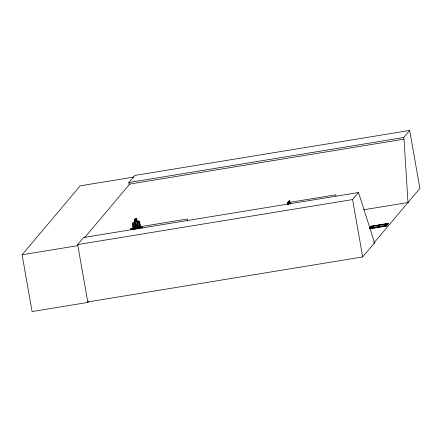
<?xml version="1.0" encoding="UTF-8"?>
<svg xmlns="http://www.w3.org/2000/svg" width="442" height="442" viewBox="0 0 442 442"><rect width="100%" height="100%" fill="white"/><g stroke="black" fill="none" stroke-linecap="round" stroke-linejoin="round"><path stroke-width="0.66" d="M135.561 220.05L135.738 220M136.456 225.138L136.501 224.812L136.423 225.138M135.523 220.05L135.561 219.74L135.711 220.017M135.865 227.171L136.169 226.033C132.594 223.21 134.816 221.343 136.501 225.293C136.655 220.956 139.517 221.365 137.108 225.818M133.517 227.923L132.694 223.558L133.241 222.376L134.838 221.989L134.291 219.193L136.617 218.624L137.053 221.42L138.578 221.05L139.55 221.84L140.434 226.84M133.346 222.459L132.827 223.569L133.545 227.63M369.899 227.774L371.076 226.238L388.131 223.425L388.214 223.901L386.645 225.95L369.589 228.757L371.158 226.707L388.214 223.901M387.325 224.519L386.214 225.967L370.109 228.625L370.026 228.149L371.507 226.216L387.612 223.558L387.695 224.033M370.109 228.625L371.589 226.691L371.507 226.216M370.026 228.149L386.131 225.497L387.612 223.558M369.506 228.287L386.562 225.475L388.131 223.425M88.704 301.422L87.853 302.427L32.111 311.555L22.1 254.774L80.229 185.833L133.932 177.038M409.679 130.445L403.728 137.501L404.021 139.158L129.114 184.17L128.821 182.518L134.771 175.457L409.679 130.445L419.9 188.408L373.938 242.923L374.584 242.818L358.512 192.513L83.604 237.525L77.654 244.581L87.853 302.427M84.676 237.542L129.76 184.065M287.676 204.276L287.444 202.939L289.156 200.9L289.527 200.839L289.886 202.856M287.444 202.939L289.527 200.839M287.875 203.066L289.543 201.088L289.786 202.442M288.129 203.856L289.609 202.093M288.151 203.939L289.62 202.198L290.366 202.121L290.676 204.259M77.654 244.581L352.561 199.569L358.512 192.513M87.77 301.952L362.678 256.94L374.584 242.818L373.932 242.929L374.573 242.824M289.626 202.243L288.068 203.989L288.814 203.867L290.366 202.121M131.705 228.735L131.749 228.68M131.699 228.901L132.186 228.851L131.324 229.116L131.556 228.956M139.838 227.464L139.556 227.464L140.473 227.26M139.7 227.602L139.628 227.63M135.865 221.243L135.733 220.994M131.821 229.044L132.246 228.95L131.86 228.89M140.55 227.332L140.346 227.381M140.407 227.569L139.363 227.785L140.136 227.724M134.385 219.271L136.556 218.74M133.291 222.464L138.561 221.155L139.429 221.895L140.313 226.906M133.246 227.939L132.777 225.271L133.401 225.111M132.777 225.271L133.572 225.105L134.048 227.779M140.053 226.857L139.578 225.812L134.257 227.149M134.269 227.227L139.539 225.923L139.943 226.934M131.943 228.945L131.528 228.984M139.854 227.536L140.374 227.464M140.374 227.387L139.926 227.464M131.86 229.061L131.578 229.072M140.092 227.652L140.368 227.58M140.318 227.713L139.678 227.746L139.959 227.652M128.821 182.518L403.728 137.501M290.322 202.254L335.749 194.817L335.986 196.154M22.1 254.774L77.842 245.647M363.766 209.768L408.646 202.414M140.622 227.415L140.932 227.409M136.617 218.624L137.048 221.53L138.346 222.177L139.153 226.74M134.291 219.193L134.932 222.061L133.965 223.276L134.766 227.84M138.578 221.05L139.484 221.895M139.545 223.569L139.097 223.724L139.689 227.061M139.578 225.812L140.004 226.934M386.562 225.475L386.645 225.95M386.131 225.497L386.214 225.967M371.076 226.238L371.158 226.707M352.561 199.569L362.678 256.94M289.156 200.9L289.51 202.917M287.814 202.878L288.112 204.425M187.695 221.006L187.342 219.005L141.921 226.442L142.274 228.448M138.02 227.028L137.213 222.464L135.097 222.995L135.898 227.558M136.501 218.74L136.992 221.536M132.948 225.265L133.423 227.934M404.021 139.158L407.999 202.524M136.263 219.298L134.898 219.641L135.064 220.569L136.423 220.232L136.263 219.298M132.976 228.785A5.431 0.547 -10 0 0 141.434 226.912A5.431 0.547 -10 0 0 133.926 227.658A5.431 0.547 -10 0 0 132.976 228.785M133.092 229.293A5.387 0.547 -10 0 0 141.484 227.437A5.387 0.547 -10 0 0 134.036 228.177A5.387 0.547 -10 0 0 133.092 229.293M133.009 228.967A5.431 0.547 -10 0 0 141.468 227.1A5.431 0.547 -10 0 0 133.959 227.84A5.431 0.547 -10 0 0 133.009 228.967"/></g></svg>
